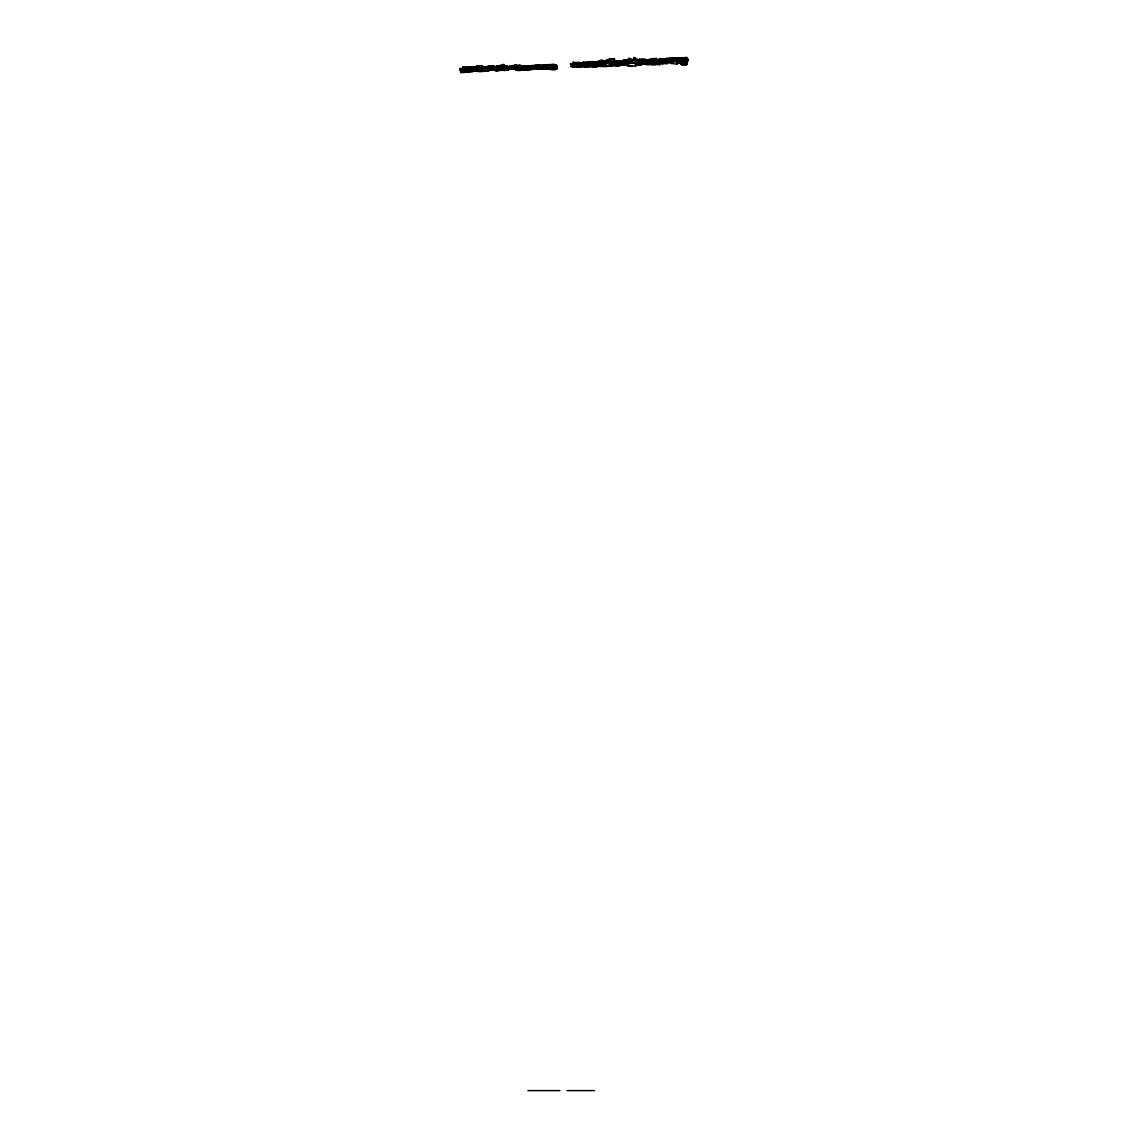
<?xml version="1.0" encoding="UTF-8"?>
<svg xmlns="http://www.w3.org/2000/svg" width="1148" height="1148" viewBox="0 0 1148 1148"><rect width="100%" height="100%" fill="white"/><g stroke="black" fill="none" stroke-linecap="round" stroke-linejoin="round"><path stroke-width="1.5" d="M476.564 67.101L476.564 65.938L482.002 65.666C481.026 69.741 489.335 65.752 482.088 67.345M482.002 65.666L481.859 66.986M550.38 64.632L550.38 65.58L554.814 65.852L554.757 64.905L550.308 65.034M550.495 64.647L550.495 65.551L554.871 65.809L554.814 64.919M576.54 66.541L580.3 66.541L580.257 62.552L577.301 62.681M631.271 62.896L630.797 59.796L624.082 60.729L624.239 61.533L631.185 59.911M660.444 63.327L660.272 61.275L663.444 61.275L663.601 63.327L660.272 63.212L663.601 63.327M663.444 63.212L663.444 61.275L668.179 61.805M483.021 68.952L483.021 71.406L477.812 71.406L477.812 68.952M516.169 69.253L513.414 69.253L513.314 66.871M513.414 69.253L513.299 66.254L513.414 67.072M528.74 66.742L524.593 66.455L525.081 69.526L521.034 69.655L531.108 69.468L531.108 67.689M571.173 66.541L574.416 66.541L571.173 66.541L571.101 64.374M617.208 64.848L614.352 64.905L622.532 65.063L622.446 62.265L619.906 62.953M551.14 65.178L545.759 64.977L549.174 65.35M548.428 68.306L552.288 68.32L552.274 65.02L547.266 65.235L547.366 66.455M593.258 64.001L593.243 66.441L588.034 66.426L587.891 63.858L591.493 63.987M669.528 60.672L669.557 58.433L674.708 58.534L674.622 59.366M674.522 60.227L674.637 59.997M550.107 66.01L556.493 65.422L556.622 68.406L552.159 67.933L555.661 67.632L552.245 68.163M556.493 65.422L556.507 66.211L556.421 65.422C561.099 74.362 538.068 66.656 556.522 68.851M582.438 66.283L582.423 63.901L586.083 64.475L586.068 66.498L582.524 66.484L586.068 66.498M582.524 66.484L582.466 64.46M627.152 64.733L622.819 64.647L622.747 61.777M479.39 67.187L467.466 68.163L467.566 69.511L472.746 69.325L472.445 67.976L472.689 71.549L467.939 71.721L467.666 67L472.99 66.756L473.12 68.062L466.49 68.808M481.83 68.464L481.758 67.373L485.274 68.062L481.773 67.273M482.562 68.607L482.562 67.373L488.115 67.129L488.244 68.636M482.849 68.478L482.849 67.359L482.964 68.722M487.843 68.263L487.857 67.144L487.972 68.507M488.115 68.378L488.115 67.129L488.201 68.206M507.129 67.115L507.143 65.895L503.054 66.067M542.932 66.469L542.932 65.149L548.543 64.919L548.959 67.689L545.085 68.005L544.812 65.436L541.612 65.35L542.114 68.378L536.862 68.78L536.661 66.34L536.92 69.282L542.645 68.894L542.387 65.938L542.645 68.894L536.776 69.009L536.604 66.441L542.473 66.311L544.798 67.416L542.602 67.015M543.219 66.326L543.219 65.135L543.334 66.484M548.256 66.125L548.256 64.919L548.285 66.01M548.543 66.24L548.543 64.919L548.959 67.689M555.732 67.861L555.46 65.293L551.973 65.594L556.249 65.221L551.169 66.154L551.169 65.307M674.823 59.538L674.837 58.591M675.024 59.61L675.038 58.577L669.858 58.821L669.872 60.227L675.698 60.744L675.569 59.409L665.883 59.481M494.673 70.329C494.817 64.087 493.683 74.247 498.304 70.358M589.426 64.13L589.225 61.676L594.492 61.633L594.564 63.025M593.932 64.403L593.875 63.57L593.86 64.431L589.326 64.101L589.57 63.255L589.455 66.311L593.774 66.627L593.875 63.57L588.924 63.212L602.298 63.226M502.623 67.416L506.598 66.971L506.598 69.985C496.036 67.804 509.97 73.113 506.627 67.258M660.043 60.471L659.957 58.964L660 60.414M661.004 60.7L661.004 59.667L655.58 60.026M675.139 60.327L675.153 59.395L675.297 60.744L675.168 59.409L675.139 60.299L672.011 60.083M675.254 60.399L675.268 59.409L672.125 59.194M476.779 67.904L476.793 66.498L476.65 67.718M482.002 68.091L482.017 66.814L481.887 67.933M482.232 68.249L482.246 66.828L482.088 68.062L485.762 68.148L482.26 68.177M556.751 69.354L556.55 66.182M465.557 71.937C463.62 68.636 470.379 68.722 468.7 71.994L465.557 71.937L465.414 69.784M468.7 71.994L468.556 69.841M509.439 66.139L509.54 66.971L509.439 66.139L513.773 65.924L513.859 66.756L509.439 66.857L509.712 69.138L513.787 68.808M547.252 66.197L547.467 65.221L547.553 66.354M656.469 60.485L656.527 59.438L651.906 59.495L651.921 58.648L656.412 58.462L656.599 60.959M656.398 59.38L656.412 58.462M515.768 69.798C531.395 68.105 512.596 73.96 515.811 67.129M515.911 69.971L515.969 67.302M516.815 67.459L516.83 66.455L521.838 66.254L521.938 67.416M517.002 67.373L517.016 66.441M521.637 67.187L521.651 66.254L521.895 66.943M521.823 67.258L521.838 66.254M652.007 59.452L651.82 58.648L651.949 61.762M619.36 62.466L619.461 63.441L614.768 63.083L614.783 62.107L619.475 62.466L619.246 65.623L619.432 63.384M669.356 59.768L669.327 61.576M675.67 61.777L675.698 59.969L672.427 59.825M460.09 69.669L460.104 68.55L465.744 68.349L465.844 70.042L460.219 70.229L460.104 68.55M460.721 72.453L465.772 72.281L460.721 72.453L460.448 68.536L460.535 70.057L465.701 69.885L465.744 68.349M493.97 67.345L493.784 69.985L487.914 69.755L494.114 69.727L494.3 67.215L494.257 69.913L494.099 67.345M582.567 63.901L582.581 62.968L587.575 62.781L587.676 64.001L590.632 64.001M582.768 63.814L582.782 62.968L582.883 64.087M587.561 63.7L587.575 62.781M640.971 59.509L645.162 60.141L641 60.385L640.914 59.509L645.018 59.28L645.104 60.155L648.118 60.557L647.558 62.566M645.018 59.28L645.076 60.686M467.466 68.163L467.437 69.138L463.605 69.023L466.691 69.167M472.617 68.952L472.789 68.206M493.654 67.302L493.784 69.985M516.944 66.57L521.551 65.666M521.536 66.369L517.059 66.928L517.102 65.867L517.117 67.517M580.673 64.905L580.371 62.552L580.457 63.542L577.387 63.671M598.869 66.211L598.797 63.097L598.869 66.211L592.856 66.082M676.215 58.29L680.922 59.151L680.821 58.074L676.215 58.29L676.316 59.423M680.721 58.677L680.721 58.074M636.537 61.849L636.681 60.901L636.652 62.179L641.589 62.552L641.646 61.289L636.394 60.887L636.365 62.279L641.617 62.681L641.402 64.876L638.216 64.632M627.425 61.762L622.718 61.361L622.69 62.451L625.832 62.724M622.876 62.394L622.905 61.375L622.776 62.107M627.396 62.867L627.339 61.748L627.282 62.552M540.034 65.465C523.531 64.733 540.737 67.732 540.263 64.948L535.929 65.752L540.392 65.996L540.392 64.948L535.628 65.077L535.599 65.895L540.364 65.766L540.392 64.948M540.263 64.948L540.234 65.723L540.191 64.905L536.016 65.077M681.41 60.414L681.438 59.036L686.633 58.935M650.012 64.288L652.767 64.36L650.012 64.288L649.912 61.978L651.361 62.25L649.194 62.021L651.217 61.777M660.961 60.313L661.004 58.849L666.701 58.749L666.801 60.213L655.695 60.586M666.658 60.198L666.701 58.749M489.78 67.517L489.809 66.527L494.731 66.397L494.702 67.373M489.981 66.527L489.923 67.316M494.53 67.316L494.558 66.397L494.817 67.488M645.276 59.926C642.277 65.45 651.72 59.179 649.18 64.546L645.535 64.446L645.52 62.265M645.535 64.446L645.606 62.379M655.494 61.375L655.35 64.618L650.83 64.475L650.973 61.231L651.002 62.136M535.155 67.445L535.169 66.627L531.711 66.799M667.533 61.389L667.562 63.757L664.348 63.657L664.333 61.547M678.023 59.596L678.21 58.433L672.656 57.974L672.699 59.294M672.943 59.452L673.001 58.003L672.828 59.036M678.095 59.696C688.944 61.777 672.14 56.769 676.43 61.605M671.867 59.323L677.234 59.122L677.076 62.753L681.654 62.695L681.783 59.251L681.754 60.428M677.994 58.419L678.152 60.055L672.599 59.581M615.242 63.126L615.271 62.006L620.537 61.892L620.623 63.197M615.486 63.025L615.515 61.992M620.293 62.925L620.322 61.892L620.48 65.436L615.672 65.536M620.508 63.011L620.537 61.892M677.047 60.571L677.22 59.294L682.056 58.935L678.138 58.763M681.955 60.514L682.012 58.935L681.926 59.983M511.85 66.67L511.893 65.666L516.959 65.551L517.045 66.771L513.658 66.842M535.47 66.096L539.718 67L545.343 66.885L545.243 66.053L535.384 66.799L535.413 68.966L539.531 69.124M540.55 66.828L544.367 66.096L544.496 68.737M545.214 66.914L545.243 66.053M639.68 65.077L639.651 62.107L635.432 62.537L639.666 62.666L639.68 65.077L635.605 64.934L635.504 62.523M681.266 64.589L686.748 64.431L681.266 64.589L681.367 62.107M681.395 64.216L681.496 61.734M686.619 64.805C686.891 56.424 688.728 69.253 681.266 63.671L681.654 61.031L681.266 63.671M496.711 66.914L496.754 65.838L502.221 65.737M535.786 65.077C537.537 68.952 548.974 63.57 535.929 66.11M659.583 60.17L659.626 58.979L665.295 58.892M492.722 70.171L488.933 69.899L492.722 70.171L492.722 67.517L489.019 67.818M681.898 61.949L681.926 61.203L686.188 61.662L685.844 64.561L681.725 64.101L681.926 61.203L681.883 61.935L686.188 62.379L686.145 61.662M525.641 69.784L522.641 69.44L525.641 69.784L525.712 67.933M469.403 68.435L469.446 67.345L472.919 67.302M469.632 68.335L469.676 67.345L469.747 68.521M488.044 67.416L488.087 66.182L493.496 66.139L493.583 67.517M493.209 67.258L493.253 66.139L493.324 67.388M493.453 67.373L493.496 66.139M581.146 67.258L575.535 66.857L581.146 67.258L581.075 63.843L575.593 63.843L575.521 64.575L581.175 64.747L575.65 64.762L575.593 63.843M635.82 63.972L635.935 61.361L635.963 64.202M638.762 64.331L641.574 64.46L641.689 61.906M501.217 70.401L496.854 70.487L496.754 65.838M501.088 68.206L501.131 67.416L496.783 67.474L496.74 68.306L501.289 68.22L501.131 67.416L501.073 68.206M588.35 62.753L588.307 63.628L593.1 63.556L593.129 62.666L588.35 62.753L588.422 63.814M594.793 63.642L594.721 62.537C600.447 60.873 599.141 69.153 599.184 62.451L594.607 62.537M628.013 65.809L628.071 62.394L628.013 65.809L635.676 66.154L635.734 62.753L635.676 66.154M641.574 64.46L641.545 61.676M601.868 62.781L606.158 62.107L606.23 63.068M606.187 62.623L606.359 65.206L602.212 65.35L601.983 62.25L601.954 63.212L606.288 63.04L606.115 62.107M550.136 66.139L550.179 65.106L555.331 65.063L555.402 66.34M550.366 66.053L550.409 65.106L550.48 66.283M555.101 66.01L555.144 65.063L555.216 66.24M555.288 66.082L555.331 65.063M623.895 60.916L623.952 59.71L629.204 59.696M624.282 62.996L624.168 62.15M628.917 60.815L628.975 59.696L629.032 60.801M629.606 62.767L624.311 62.379L624.412 63.269M654.733 61.547L659.153 60.744M612.544 65.063L617.983 65.35L612.544 65.063L612.616 62.552M624.369 65.149L624.397 62.839L624.369 65.149L628.143 65.336L628.128 62.595M669.643 60.356L669.772 59.997M674.981 60.27L675.024 59.337L671.465 59.395M656.125 60.614L656.355 59.265L656.312 61.576M661.535 60.457L661.592 59.409L661.65 60.93M661.779 60.586L661.836 59.409L656.197 59.438M682.256 60.485L682.328 59.022L687.853 59.079L687.91 60.356M687.781 60.543L687.853 59.079M589.168 62.71L589.225 61.676M589.441 62.623L589.484 61.676L589.555 62.939M594.248 62.595L594.291 61.648L594.363 62.91M594.434 62.681L594.492 61.633M611.913 62.652L615.945 62.15L609.445 61.633L609.387 62.523L613.807 63.068M640.512 60.715L640.57 59.811M497.787 67L501.834 67.517L497.658 66.914M514.648 65.235L514.577 66.512L514.648 65.235L520.101 65.264L520.159 66.641M514.849 66.397L514.921 65.235L514.964 66.484M519.786 66.426L519.857 65.264L519.901 66.512M520.03 66.541L520.101 65.264M614.137 62.724L618.643 61.949M544.97 65.551L545.013 64.747L550.624 64.618M580.257 67.345L574.746 67.029L574.761 64.13M613.606 63.14C617.466 69.827 575.162 64.331 618.758 65.924L618.815 63.456M630.711 60.514L630.769 59.624L635.705 59.61L635.691 63.011L631.113 63.025L630.998 60.457L631.17 61.418L628.186 60.988L631.013 60.873L630.97 59.624L631.027 60.744M635.504 60.442L635.562 59.61L635.691 60.729L630.84 60.83L630.769 59.624M635.648 60.5L635.705 59.61M544.956 66.713L544.855 65.881M545.845 66.469L545.759 64.977M549.734 68.464C540.765 68.406 553.106 70.53 549.476 64.833L543.994 66.268L549.476 64.833M550.48 66.57L545.085 67.029L544.812 65.924L548.629 65.422M505.852 67.574L505.924 66.684L502.609 66.684M666.256 59.567L666.342 58.376L677.464 58.089L677.621 59.509M666.629 59.438L666.701 58.39L666.758 59.969L670.317 59.997M671.752 59.481L671.824 58.419M671.996 59.61L672.082 58.419L672.14 59.596M589.082 63.642L588.967 62.695L593.43 62.695L593.487 63.7L588.881 63.7L588.838 62.695L588.781 63.456L593.373 63.456L593.43 62.695L593.444 63.642M680.807 60.342L680.951 60.069M479.462 68.163L484.485 67.947L479.462 68.163L479.548 68.966L484.571 68.765L484.485 67.947M463.075 68.105L463.161 66.871L468.714 66.971M635.332 60.586C650.959 58.62 636.035 60.729 631.099 59.911L631.156 60.744M644.243 60.471L644.502 59.466L639.479 59.352L639.407 60.442L639.479 59.352M494.271 67.56L494.243 66.656L494.386 67.416M643.296 62.121L643.224 64.259L643.311 62.193M641.402 64.876L641.646 61.289M654.173 61.662L653.973 64.259L659.77 64.704L659.827 61.777L659.77 64.704M523.488 67.215L517.447 67.144L517.447 66.254L513.17 66.885L524.363 66.527M513.228 66.254L513.271 67.101L517.547 67.072L517.49 66.254M485.274 70.43L488.331 71.018L488.488 69.167M593.86 63.599L593.975 63.944M588.981 63.312L594.693 63.097M598.969 62.968L591.335 62.968L598.969 62.968L599.041 63.786M650.729 62.265L650.816 61.231L655.651 61.375L655.68 62.351L650.844 62.193L650.816 61.231M655.565 62.408L655.651 61.375M580.156 64.044L584.648 63.413M580.285 64.015L577.286 63.47M622.819 64.647L622.919 62.107M678.683 61.016L681.295 60.959L681.281 63.083L678.511 62.839L678.525 60.715M681.281 63.083L681.295 60.959L687.221 61.777L681.18 61.203M576.411 64.331L580.4 64.833L574.89 64.503M581.075 63.843L581.247 64.747M590.99 62.91L591.062 62.15L595.769 62.207L595.597 62.925M547.366 66.254L547.438 65.508L553.078 65.522L553.135 66.555M553.006 66.268L553.078 65.522L549.375 66.096M617.681 62.265L628.975 62.638M538.053 66.957L541.325 66.943M538.886 66.785L542.071 66.742M493.827 68.493L499.15 67.861L499.208 68.636M498.289 68.306L494.774 68.349M547.897 65.623L545.171 65.766M524.55 66.469L528.625 65.981L528.668 66.742L525.741 66.627L528.855 66.957M669.471 59.265L669.557 58.433M481.543 67.373L484.255 67.402L484.37 70.803L489.966 70.487L489.78 67.761L489.823 70.473M572.852 63.484L572.981 62.336L578.42 62.566L578.42 64.044L572.135 64.231L578.506 64.101M578.09 63.599L578.19 62.552L578.205 63.886M578.291 63.714L578.42 62.566M681.812 64.101L682.056 61.935M539.617 66.971L539.704 66.283M672.714 62.896L670.001 62.623L670.145 58.878M517.762 66.283L513.601 66.914L517.475 66.957M514.491 66.699L517.031 66.742M524.033 67.302L523.976 66.469C510.602 68.665 527.377 62.953 524.162 69.282L518.121 69.497M519.585 66.828L523.201 66.828M680.19 58.419L684.581 57.917M680.29 58.405L680.477 58.634M477.712 67.187L474.913 68.119M581.62 63.901L586.771 63.915L581.62 63.901L581.677 64.733L586.843 64.747L586.771 63.915M671.594 60.959L671.408 63.527L671.566 60.844M677.291 61.533L677.119 64.216L677.306 61.648M625.057 61.576L625.23 60.184L627.927 60.916M462.701 68.249L467.049 67.775L467.064 68.607M467.006 67.775L463.505 68.234L463.476 66.871M609.373 64.69L613.606 65.221L609.373 64.69L609.574 61.648M682.716 59.553L682.5 60.485L686.633 61.102L686.777 60.141L682.687 59.553L682.543 60.5M686.777 60.141L679.315 59.423L679.343 60.284M591.392 63.786L591.234 62.15L591.277 63.197M592.411 63.771L592.339 63.771C599.414 60.356 599.773 68.823 592.311 66.383M649.897 62.623L644.573 61.834M686.475 64.374L686.877 61.734M487.455 69.554L492.693 70.258L493.037 67.818M583.457 63.7L583.485 62.164L583.6 63.341L588.393 63.054L588.537 65.393M609.789 60.098L614.539 58.921L610.019 59.007L610.062 60.155L610.019 59.007M610.047 62.25L609.875 59.395M611.454 62.092L614.252 61.762L614.08 58.921L613.936 62.308L616.892 61.619M488.072 68.019L488.015 67M489.507 67.388L493.554 67.56L482.777 67.517L488.818 67.703M612.946 62.394L613.176 62.853M682.601 59.954L682.299 62.064M614.654 62.982L614.955 62.107M500.571 67.617L500.643 70.258L500.729 67.517M571.03 64.374L579.094 64.819M574.287 64.374L580.529 64.46M636.236 61.906L636.394 60.887M686.576 61.074L686.719 60.141M641.33 62.207L641.474 61.275L641.431 62.552L644.143 62.537L644.143 61.705L638.776 61.289M672.47 59.136L672.656 57.974M644.014 62.422L644.143 61.705M686.518 61.074L686.217 63.183L683.634 62.265M589.412 63.413L589.527 63.814M622.718 61.361L622.575 62.136L627.353 62.494M464.179 68.937L467.265 68.851M642.033 61.978L642.091 62.049M675.526 59.883L675.67 60.916L669.485 60.313L669.428 59.409M635.978 63.413L627.569 62.379L627.64 63.197M677.047 60.471L677.09 59.294L677.177 60.471M677.076 62.753L681.754 62.25M532.529 66.67L532.514 65.58L527.09 66.125L527.162 67.302M523.158 66.211L529.859 65.924M523.689 66.211L516.543 66.512L529.386 65.895M515.208 67.187L518.982 67.359M610.951 62.48L608.024 62.58M628.559 59.983L629.047 58.304L633.811 60.557M681.467 60.299L681.625 59.022L681.697 59.911M614.151 62.308L617.71 61.002L613.592 62.638L615.644 61.131L622.216 61.289L617.638 61.404M616.677 61.619L614.094 61.791M665.079 62.681L664.807 59.897L665.079 62.681L659.985 63.527L665.209 62.293M592.253 63.599L599.399 63.671L592.325 63.513M483.71 68.306C500.413 69.569 480.754 64.274 483.882 70.516L480.352 70.444M659.555 60.973L665.338 59.811L660.918 60.973M674.235 59.725L671.695 59.768L676.789 60.083L671.551 60.069M669.628 59.768L669.829 58.448L669.643 60.428M676.344 61.834L676.445 59.538L672.656 59.696M487.455 67.201L494.372 67.316M653.442 61.518L660.358 62.207L660.086 60.098M547.682 68.65L553.537 68.134L553.35 65.508L547.438 65.809M553.766 64.962L546.936 65.938C544.611 63.47 554.025 67.675 553.723 64.302L549.605 64.704M678.583 61.016L681.596 61.088M474.827 67.359L474.856 67.689M475.444 67.933L475.2 67.043L475.573 69.971L472.115 70.215M481.715 68.206L484.312 68.306L484.255 67.402M592.009 63.327L597.936 63.154M666.5 60.327L666.4 58.749M508.679 67.459L508.837 66.742L506.182 67.086M508.951 69.583L505.02 70.1L508.951 69.583L508.765 67.287M534.265 67.201L534.365 69.239L530.792 69.411M638.776 60.485L634.485 57.587L633.122 59.61M687.552 62.623L687.566 59.079L687.494 60.399L682.601 60.17M489.837 69.641L494.2 69.597M633.983 57.744L638.259 60.657M633.782 57.472L638.661 60.657M612.085 62.494L618.643 62.437M626.693 60.457L626.808 61.906M578.104 64.101L578.319 66.814L572.651 66.742L572.622 64.159L572.78 66.943C576.339 68.564 576.411 62.609 573.125 64.503L573.326 65.063M582.538 63.04L576.052 63.111L582.538 63.04L582.682 64.188M625.918 60.586L626.004 61.346L625.918 60.586L628.788 61.246M625.23 60.184L628.975 61.533M629.047 58.304L628.444 58.792L631.615 60.284M628.917 58.849L629.032 59.94L628.917 58.849L631.802 60.213M572.192 65.106L575.995 64.661L573.871 64.704M575.521 66.441L572.709 66.885L572.737 64.962M575.248 64.274L581.433 64.618M677.679 59.05L684.94 58.591L685.055 59.509M650.83 64.475L655.451 64.561M499.767 69.813L494.257 69.913M604.522 60.988L609.574 59.108L609.918 59.911L604.738 61.648L609.574 59.108M608.799 59.94L605.24 61.131L608.899 59.84M607.206 62.753L609.516 61.892L608.713 59.84M598.323 60.916L602.399 60.356L602.585 62.566L598.51 63.14M598.955 60.916L601.796 60.528L601.939 62.351L599.113 62.738L598.955 60.916L601.796 60.528M600.763 61.447L603.389 60.744L604.063 63.068M504.087 67.718L503.341 64.561L503.628 65.35L495.592 67.445L495.319 66.656L503.9 64.446L504.23 65.321L495.089 67.416M629.735 61.289L627.569 61.059L631.73 61.562L628.257 60.988L628.329 62.824M675.096 57.917C661.133 59.926 689.518 58.591 675.067 57.888M680.247 59.624L680.09 58.261L681.654 57.917M467.121 69.669L469.374 70.258L464.667 69.913L467.136 69.684M465.371 69.784L466.949 69.44M646.209 61.59L643.913 61.963M648.448 59.725L653.284 58.749M650.112 60.27L653.298 59.653M622.89 64.962L626.794 65.264M573.943 64.905L576.813 64.948L573.856 64.431M589.355 63.886L587.374 64.159L589.527 64.489M589.512 64.431L587.963 63.901M538.412 65.45L535.987 65.737M463.376 68.263L468.829 68.349M466.016 68.277L466.117 69.138L466.016 68.277L470.336 67.632L470.508 68.478M679.444 60.112L682.83 60.17L680.061 60.083M602.241 62.279L601.983 60.528L599.141 60.916L599.557 64.489M599.113 62.738L602.126 62.351L601.983 60.528M624.699 61.346L630.525 60.557M506.282 67.632L508.779 66.742L508.865 67.474M592.052 66.728L595.597 66.684M572.508 65.077L575.392 64.647L570.326 64.13L575.048 64.13L575.378 66.57M619.03 64.905L615.744 64.719M610.148 61.547L614.352 61.074M505.106 68.22L507.631 67.258L507.918 70.057L504.029 70.473L507.918 70.057M532.658 69.267L525.382 69.899L524.98 66.928L532.428 66.9L532.658 69.267L527.635 69.526M522.311 67.574L529.199 67.33L525.095 67.775L524.98 66.928M473.536 68.206L473.708 70.215L479.764 70.315M528.64 67.431L532.701 67.015L532.514 65.58M483.681 69.698L473.708 70.215M481.112 70.171L483.81 69.913M496.811 68.277L496.869 67.474M681.783 58.074L677.435 58.505L681.812 58.634L677.535 58.491L677.564 59.524M680.003 60.916C673.23 60.385 686.317 61.576 679.989 60.887M620.049 62.537L623.106 62.265M542.473 66.311L536.532 66.426M552.992 66.354L556.378 66.053L556.249 65.221M587.948 62.58L593.186 62.379L587.891 62.824M545.888 65.924L549.921 65.594M546.62 65.651L551.313 65.293L551.442 66.268L551.313 65.293M593.344 63.355L593.315 62.136L598.768 61.719L598.926 63.14M475.817 67.789L468.886 68.048L475.43 67.99M472 69.712L475.573 69.971M643.382 61.576L646.166 61.389L643.067 61.633M649.007 63.7L643.569 64.087M477.252 67.603L472.244 68.363M475.846 69.497L472.775 69.698L479.06 69.597L478.831 67.23M520.891 66.957L524.88 66.699L525.167 67.761M480.596 70.286L477.955 70.459M647.845 59.954L648.132 62.021L647.845 59.954L651.074 59.911L651.174 61.82M598.768 63.484L602.958 63.154M597.993 63.814L602.198 63.642M656.355 60.342L660.229 60.098M599.672 66.039L596.214 66.268L604.853 65.709M541.799 68.249L536.36 68.249M523.875 66.512L517.963 66.871L518.265 69.641M521.077 69.311L524.162 69.282M583.256 62.179L588.508 61.863L588.637 63.154L583.385 63.47L583.256 62.179L583.256 63.298M536.561 69.067L556.522 68.335M642.493 62.049L645.276 62.279L641.244 62.509L640.957 59.983M609.445 62.58L613.448 61.849L613.62 62.939L613.807 62.164L613.75 63.011L609.645 62.494M605.57 63.355L610.392 63.111M509.511 66.828L512.295 66.684L512.094 65.651L512.18 66.771M480.366 69.454L476.98 69.354M661.262 60.155L669.399 59.997M666.055 60.284L669.557 60.112M531.811 67.388L535.169 66.627M530.878 69.267L534.451 69.095M665.065 62.839L671.006 62.537M507.229 67.287C489.694 65.795 509.023 70.616 507.143 65.895M500.643 70.258L506.742 69.899M485.461 68.765L482.691 68.88L482.562 67.373M471.067 70.631L467.509 70.789L470.393 70.545M505.35 69.468L502.063 69.612L506.986 69.397M483.093 71.119C496.065 68.708 480.137 74.247 482.992 68.722M628.989 64.833L625.244 64.819M549.031 66.383L552.389 66.24L552.274 65.02M537.867 67.158L544.353 66.67M547.582 68.421L550.667 68.292M671.838 60.27L682.07 60.026L681.998 59.237M587.417 63.886L580.687 63.585L587.417 63.886L587.403 62.781L587.633 66.211L582.495 66.211M653.513 63.757L650.184 63.671M598.782 63.743L602.901 63.527M544.252 69.138L541.081 68.679L544.252 69.138L544.195 67.244M581.304 66.125L587.116 66.383L581.448 66.584L581.218 63.57L581.448 66.584M472.689 71.549L467.939 71.721M490.139 69.841L494.601 69.597M475.516 70.602L469.489 70.616M553.451 65.852L544.999 66.039L545.085 68.005M535.987 68.363L538.957 68.292M548.529 65.293L545.903 64.733M549.261 65.981L554.886 65.852M651.978 59.796L647.587 60.198M647.3 60.184L652.05 60.098M526.674 65.881L531.84 65.78M655.436 63.714L652.451 63.771L656.914 63.671M466.949 68.952L461.74 68.78L461.84 69.511M462.414 69.382L467.021 68.866M515.265 68.837L512.151 68.909L515.38 69.023M495.907 69.77L503.527 69.712L496.266 70.028M654.776 60.83L654.848 61.705L659.052 61.432M659.225 63.786L654.905 63.714M594.664 63.499L599.256 63.413L599.184 62.451L599.141 63.355M497.285 69.626L502.221 69.526M658.378 60.284L661.592 60.227M671.551 59.969L675.024 59.337M588.479 63.57L593.1 63.671L592.999 62.666L593.2 63.743M660.186 62.796L663.099 63.427L658.923 63.499M602.901 62.925L599.514 62.968L599.687 63.7M600.318 66.168L606.13 66.082M491.703 70.042L488.417 70.387M644.588 63.714L647.687 63.743M538.9 68.751L542.157 68.708M485.303 70.702L479.175 70.516M640.397 59.811L645.276 59.796M655.522 60.227L661.234 60.227L661.004 58.849M629.262 60.901L624.01 60.901L623.952 59.71M663.601 61.389L660.258 61.275M673.747 62.58L670.719 62.466M513.314 69.052L516.069 69.052M465.112 69.526L468.484 69.583M475.889 70.717C457.492 70.702 485.245 71.434 473.048 70.588M468.154 71.133L471.742 71.133M527.908 1090.6L560.009 1090.6M566.954 1090.6L594.463 1090.6M671.379 59.768L676.76 60.012L671.953 59.983L677.234 59.122M673.345 62.623L670.217 62.365M659.052 62.91L663.515 63.542L659.196 63.527M619.159 63.298L623.378 63.298L623.321 62.265M619.877 64.862L622.532 65.063M598.065 63.642L602.442 63.657M598.467 66.053L603.661 66.067M588.034 66.426L593.243 66.441M680.09 58.261L683.404 58.275L683.577 59.639M474.282 67.603L467.652 67.617L473.148 67.919M666.4 60.155L669.255 60.17M497.457 68.622L493.941 68.593L493.898 67.818M612.071 64.977L615.945 64.819M481.012 67.962L484.097 68.263M594.334 63.24L591.105 63.269L591.062 62.15M465.543 70.014L468.728 70.057M465.385 71.721L468.528 71.764M466.117 68.335L462.788 68.234L469.231 68.392M646.668 59.926L644.344 60.127L648.017 60.557M581.06 64.675L577.057 64.561L580.242 64.876M474.583 67.818L477.396 67.876M516.457 67.144L513.73 67.086L513.687 66.197M592.856 63.427L598.725 63.355M494.343 66.67L489.895 66.57L489.895 67.632M467.049 69.124L462.888 68.78M474.081 67.675L477.425 67.746M499.811 70.401L496.625 70.329M661.822 60.873L667.548 61.648M645.463 62.265L649.165 62.379M645.449 64.331L649.18 64.546M545.4 66.311L536.13 66.484L542.817 66.24M542.631 66.397L546.462 66.498M613.29 61.303L617.409 61.432M613.333 62.207L616.074 62.293M635.59 62.767L635.576 61.963L635.518 62.796L639.752 62.925M481.93 67.531L485.13 67.818M678.927 62.552L681.697 62.666M489.55 68.263L493.583 68.435L493.554 67.56M628.774 59.911L633.61 60.127M576.669 63.814L573.397 63.671L573.283 62.351L573.283 63.671M572.981 62.336L572.981 63.8L577.057 63.987M573.283 66.053L578.205 66.268M638.632 64.101L641.431 64.231M575.32 64.518L581.591 64.79M630.998 63.111L635.791 63.484M627.812 65.637L632.404 65.852M624.383 63.068L628.243 63.255M629.004 63.628L623.508 63.355L623.493 62.365M624.282 64.919L628.143 65.336M574.603 66.641L577.358 66.799M603.36 62.25L607.938 62.509M616.031 63.111L613.018 62.925L619.116 63.327M613.534 61.002L619.202 61.346M620.322 65.293L616.906 64.848L620.48 65.436M662.123 62.595L666.414 62.896M666.543 63.04L660.703 62.494M536.905 65.709L540.077 65.938M640.771 61.935L643.382 62.193M643.224 64.259L639.536 63.987M638.101 64.302L641.287 64.546M619.246 65.623L614.84 65.278M622.23 62.207L625 62.437M622.718 64.345L625.674 64.604M681.137 62.796L678.511 62.839M659.44 62.738L663.099 63.413L659.569 63.083M675.569 59.409L669.758 58.878L669.872 60.227M671.264 63.413L677.119 64.216M499.983 68.249L496.998 67.861L500.141 68.378M681.381 63.47L686.604 64.173M613.735 61.791L615.816 62.064M489.077 69.54L492.693 70.258M552.03 65.637L553.967 65.895M542.617 66.971L544.123 67.244M552.906 65.479L557.167 66.799M575.205 64.13L577.444 65.12M474.511 67.947L476.65 68.406M474.698 68.134L476.176 68.45M644.86 61.762L647.716 62.379M524.249 67.603L526.286 68.091M536.862 68.78L536.776 66.397M538.383 65.393L540.608 66.096M618.399 65.536L613.233 65.135M586.958 63.829L581.146 63.57M498.447 67.746L500.471 68.435M632.404 60.213L629.52 58.849L629.635 59.94M535.599 66.828L535.542 66.096L535.485 66.857M659.741 61.562L664.333 61.705M502.666 69.798L496.654 69.641M551.327 68.378L547.008 68.808M651.074 59.911L651.016 61.662M524.019 66.656L524.019 69.124M488.474 69.798L493.253 69.626M667.562 62.179L667.375 59.251L667.605 60.127M548.357 68.521L543.32 68.737M682.285 59.926L668.911 59.954M521.737 69.497L517.217 69.827M481.127 70.946L475.473 70.889M474.468 70.616L469.819 70.86M532.299 66.656L532.241 65.594L532.529 69.023M552.303 66.211L552.332 68.464M483.021 71.406L477.812 71.406M549.634 66.369L549.82 68.665M481.127 70.53L477.712 70.516M539.574 68.119L533.791 68.119M482.217 67.545L476.693 67.388L476.564 65.938M686.26 57.644L686.461 58.361M680.42 58.275L680.463 59.624M612.53 65.536L604.781 65.938M525.382 69.899L529.429 69.468L529.099 66.484M648.72 60.672L648.563 59.696L648.692 60.729M665.123 62.379L660.057 62.451M590.804 65.938L588.077 65.938M497.242 67.244L497.055 65.823L497.141 67.244M616.835 61.102L617.294 62.882M645.076 60.141L645.276 62.279M606.359 65.206L602.212 65.35M462.214 69.526L467.882 69.425L467.695 68.148M603.604 61.734L603.489 61.031M648.62 60.571L649.079 62.81M543.951 65.551L544.123 66.527L549.648 65.809L549.72 66.584M660.358 62.207L654.03 61.332M553.723 64.302L553.795 65.063M527.535 67.402L527.348 66.096L527.406 67.158M527.09 66.125L527.291 67.574M684.036 59.94L683.849 58.29L681.611 57.773L679.372 58.261L679.573 59.926M683.204 58.275L683.361 59.639M572.651 64.962L572.866 66.756M626.32 60.586L626.406 61.346M598.639 63.025L598.495 61.748L598.524 62.853M593.315 62.136L593.473 63.556M677.377 59.395L677.234 58.103L677.263 59.108M651.82 58.648L651.906 59.495M466.519 68.249L466.619 69.067M588.393 63.054L588.278 61.863L588.278 62.91M669.887 61.289L670.001 62.623M545.013 64.747L545.099 65.694M472.746 66.771L472.861 67.962M467.896 66.986L468.011 68.163M467.666 67L467.781 68.292M470.336 67.632L470.407 68.406M681.438 59.036L681.525 59.997M552.102 65.034L552.202 66.154M516.959 65.867L516.93 67.617M548.543 64.919L548.672 66.412M542.932 65.149L543.061 66.641M654.862 60.83L654.934 61.676M623.766 63.915L623.838 64.876M535.628 65.077L535.714 66.182M518.81 66.469L518.867 67.302M516.772 65.551L516.858 66.67M511.893 65.666L511.979 66.871M614.166 62.035L614.237 63.011M588.508 62.753L588.58 63.743M545.587 66.125L540.938 66.01M469.446 67.345L469.518 68.622M550.179 65.106L550.251 66.397M488.087 66.182L488.173 67.56M615.945 62.15L615.988 62.896M611.999 62.107L611.999 62.853M591.478 63.169L591.521 64.044M659.626 58.979L659.713 60.643M649.983 61.963L650.026 62.796L644.717 62.638L644.688 61.805L644.745 63.771M682.586 59.036L682.63 60.17M682.328 59.022L682.386 60.284M614.395 58.505L614.438 59.653M480.28 68.435L480.438 70.659M586.901 63.37L587.116 66.383M472.488 68.88L472.574 71.205M677.464 58.089L677.492 59.194M672.369 58.476L672.398 59.481M639.651 62.107L639.68 62.939M598.768 61.719L598.797 62.953M463.161 66.871L463.204 68.378M545.974 66.684L546.032 68.765M462.788 67.603L462.802 68.435M678.081 58.763L678.152 59.696M588.508 61.863L588.522 62.982M476.836 65.924L476.98 67.244L476.836 65.924M506.885 65.91L507 67.187L506.885 65.91M513.773 65.924L513.787 66.728L513.701 65.924M661.305 58.849L661.262 60.155L661.305 58.849M488.359 66.182L488.46 67.431L488.359 66.182M589.139 63.829L589.254 64.661L589.139 63.829M624.182 59.71L624.125 60.815L624.182 59.71M639.68 59.366L639.608 60.37L639.68 59.366M580.228 63.843L580.271 64.833L580.228 63.843M614.367 58.921L614.367 58.921M681.123 61.82L687.293 61.949L681.123 61.82M671.078 60.6L677.779 61.762L671.078 60.6M476.19 67.302C471.9 69.454 462.429 67.502 476.19 67.302M625.947 60.844L626.019 61.805L625.947 60.844M612.96 61.719L619.504 61.648L612.903 61.777M684.395 58.62L684.495 59.395L684.351 58.663M649.366 59.509C642.45 60.729 656.713 59.825 649.352 59.495M470.522 70.573L467.724 71.004L470.522 70.573M686.691 57.429L679.874 58.175L680.032 59.179L686.863 58.433L686.691 57.429M475.516 66.986L469.704 67.402L475.516 66.986M498.634 67.904L496.323 67.89L498.648 67.919M678.712 58.376L671.537 58.706L678.712 58.376M604.695 66.125L596.243 66.455L604.695 66.125M589.225 66.584L585.121 66.713L589.225 66.584M507.043 69.87L503.039 69.985L507.043 69.87M554.01 68.564L550.15 68.65L554.097 68.579M523.101 69.497L517.863 69.597L523.101 69.497M654.504 60.873L648.419 60.988L654.575 60.901M555.173 68.335L550.437 68.378L555.173 68.335M653.025 63.858L646.855 63.901L653.025 63.858M471.096 70.989L467.91 71.004L471.096 70.989M596.888 66.498L592.382 66.498L596.888 66.498M505.794 69.798L501.188 69.798L505.794 69.798M467.882 72.008L462.099 72.008L467.882 72.008M584.633 66.225L580.371 66.225L584.633 66.225M576.698 66.34L573.828 66.297L576.698 66.34M651.318 63.987L647.314 63.886L651.318 63.987M547.983 68.837L542.803 68.679L547.983 68.837M504.144 70.315L499.868 70.085L504.144 70.315M499.739 70.1L496.84 69.727L499.739 70.1M493.08 67.603L487.154 66.799L493.152 67.689M667.505 60.083L667.375 59.251L667.505 59.997M593.717 63.398L593.573 62.107L593.717 63.398M524.693 66.713L524.65 65.953L524.65 66.728"/></g></svg>
